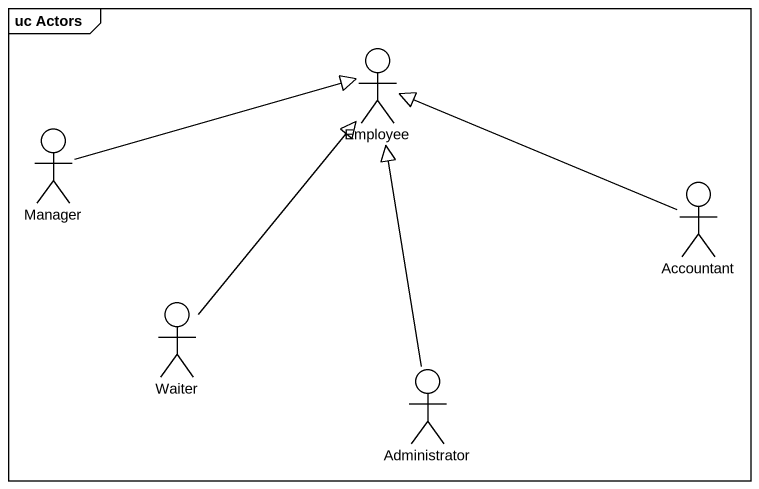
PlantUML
@startuml
mainframe uc Actors
actor Employee
actor Manager
actor Accountant
actor Waiter
actor Administrator
Manager -right-|> Employee
Accountant -left-|> Employee
Waiter -up-|> Employee
Administrator -up-|> Employee
@enduml
